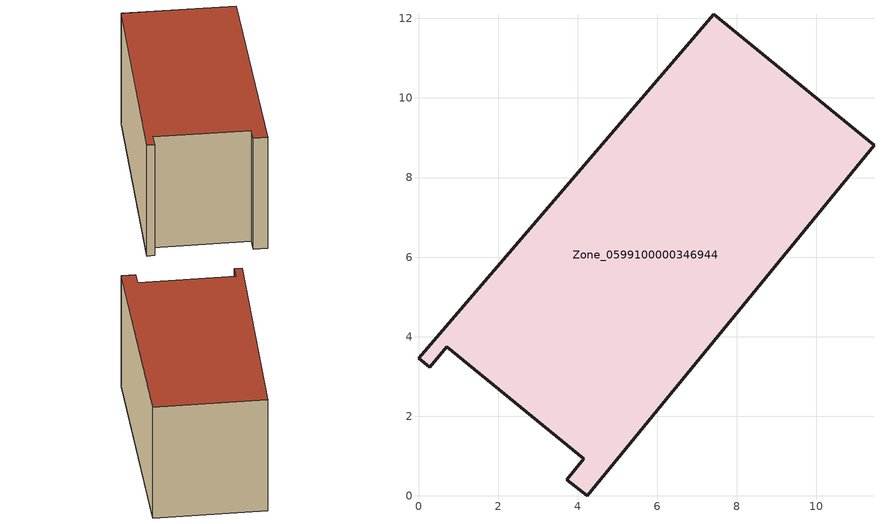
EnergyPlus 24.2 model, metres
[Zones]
Zone_0599100000346944
 floor ground (C_G): 7.41,12.11 11.45,8.81 4.24,0 3.73,0.41 4.16,0.93 0.71,3.75 0.28,3.23 0,3.47 z0
 wall outside (C_F): 0.71,3.75 4.16,0.93 3.73,0.41 4.24,0 11.45,8.81 7.41,12.11 0,3.47 0.28,3.23 0.71,3.75 z0:5.84
 roof outside (C_R): 4.24,0 11.45,8.81 7.41,12.11 0,3.47 0.28,3.23 0.71,3.75 4.16,0.93 3.73,0.41 z5.84
[BUILDING]
Pand.0599100000346944: North Axis=0; Terrain=City; Loads Convergence Tolerance Value=0.04; Temperature Convergence Tolerance Value=0.4; Solar Distribution=FullExterior; Maximum Number of Warmup Days=25; Minimum Number of Warmup Days=1
[Site:Location]
Rotterdam.The.Hague.AP_ZH_NLD Design_Conditions: Latitude=51.96; Longitude=4.45; Time Zone=1; Elevation=-4.5
[SITE:GROUNDTEMPERATURE:BUILDINGSURFACE]
18, 18, 18, 18, 18, 18, 18, 18, 18, 18, 18, 18
[MATERIAL] Thermal Absorptance=0.9; Solar Absorptance=0.7; Visible Absorptance=0.7
Name | Roughness | Thickness | Conductivity | Density | Specific Heat
G.TC.1992-2005 | MediumSmooth | 0.15 | 0.06 | 540 | 1210
F.TC.1992-2005 | Rough | 0.3 | 0.12 | 1920 | 840
R.TC.1992-2005 | MediumRough | 0.2 | 0.08 | 1500 | 1000
[CONSTRUCTION]
C_G: G.TC.1992-2005
C_F: F.TC.1992-2005
C_R: R.TC.1992-2005
[ZONE]
Zone_0599100000346944: Type=1; Multiplier=1; Ceiling Height=Autocalculate; Volume=Autocalculate; Floor Area=autocalculate; Part of Total Floor Area=Yes
[ZONEINFILTRATION:DESIGNFLOWRATE]
Infil_Zone_0599100000346944: Zone or ZoneList or Space or SpaceList=Zone_0599100000346944; Schedule=AlwaysOn; Design Flow Rate Calculation Method=Flow/Area; Flow Rate per Floor Area=0.0015; Constant Term Coefficient=1; Temperature Term Coefficient=0; Velocity Term Coefficient=0; Velocity Squared Term Coefficient=0
[HVACTEMPLATE:ZONE:IDEALLOADSAIRSYSTEM]
Zone_0599100000346944: Maximum Heating Supply Air Temperature=50; Minimum Cooling Supply Air Temperature=13; Maximum Heating Supply Air Humidity Ratio=0.0156; Minimum Cooling Supply Air Humidity Ratio=0.0077; Heating Limit=NoLimit; Cooling Limit=NoLimit; Dehumidification Control Type=ConstantSensibleHeatRatio; Cooling Sensible Heat Ratio=0.7; Dehumidification Setpoint=60; Humidification Control Type=None; Humidification Setpoint=30; Outdoor Air Method=None; Outdoor Air Flow Rate per Person=0.00944; Outdoor Air Flow Rate per Zone Floor Area=0; Outdoor Air Flow Rate per Zone=0; Demand Controlled Ventilation Type=None; Outdoor Air Economizer Type=NoEconomizer; Heat Recovery Type=None; Sensible Heat Recovery Effectiveness=0.7; Latent Heat Recovery Effectiveness=0.65
[ZONECONTROL:THERMOSTAT]
ThermostatControl_Zone_0599100000346944: Zone or ZoneList=Zone_0599100000346944; Control Type Schedule=DualSetpointControlType; Control 1=Thermostat_Zone_0599100000346944; Temperature Difference Between Cutout And Setpoint=0
[THERMOSTATSETPOINT:DUALSETPOINT]
Thermostat_Zone_0599100000346944: Heating Setpoint Temperature Schedule=HeatingSetpoint_Zone_0599100000346944; Cooling Setpoint Temperature Schedule=CoolingSetpoint_Zone_0599100000346944
[SCHEDULE:COMPACT]
HeatingSetpoint_Zone_0599100000346944: Through: 12/31, For: AllDays, Until: 24:00, 21
CoolingSetpoint_Zone_0599100000346944: Through: 12/31, For: AllDays, Until: 24:00, 24
DualSetpointControlType: Through: 12/31, For: AllDays, Until: 24:00, 4
AlwaysOn: Through: 12/31, For: AllDays, Until: 24:00, 1
